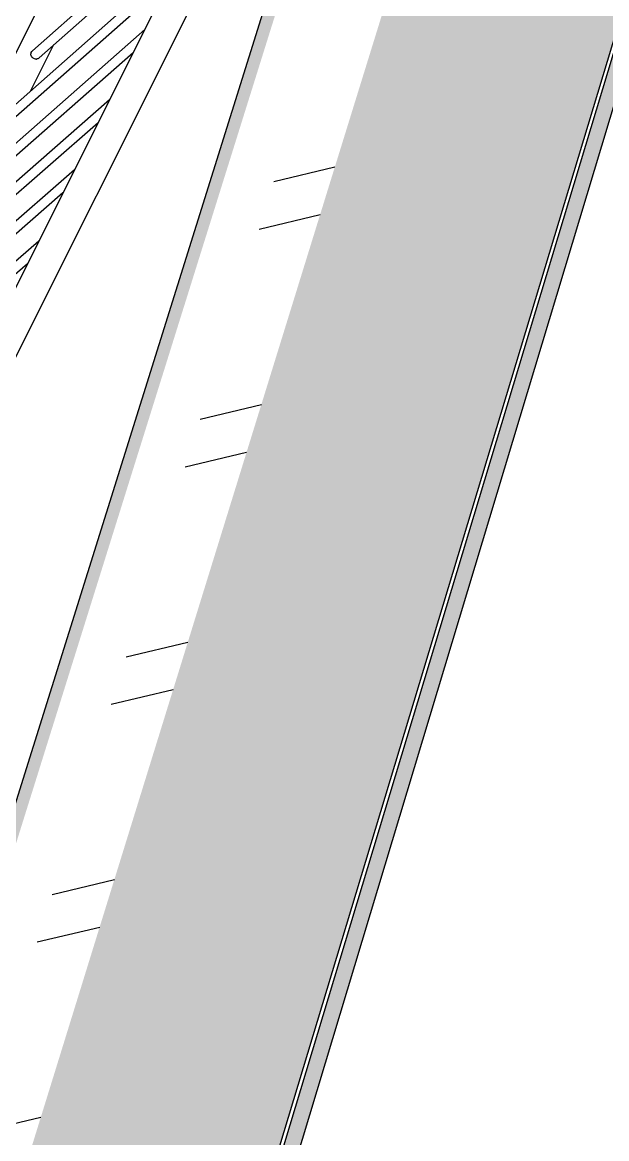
# Model space of a CAD drawing. Header units: millimetres. Extents: x 13967 to 26400, y -11617 to -3396.
# Drawn here: x 25553 to 25877, y -10038 to -9420 of the extents above; entities that cross this region are included whole.
import ezdxf

# ---------------------------------------------------------------- set-up
doc = ezdxf.new("R2010")
doc.units = ezdxf.units.MM
doc.header["$MEASUREMENT"] = 0
doc.layers.add('NewA-Ee_25_10-M_WallsExternal', color=7, linetype='Continuous')
doc.layers.add('NewA-Ss_25_15_60_05-M_BalustradeAndGuardingSystems', color=7, linetype='Continuous')

# ---------------------------------------------------------------- blocks, each defined once
blk = doc.blocks.new('Section Elem_2_1', base_point=(20019.04, -7720.32))
at = {"layer": 'NewA-Ee_25_10-M_WallsExternal', "linetype": 'Continuous'}
h = blk.add_hatch(dxfattribs=at)
h.set_pattern_fill('Render_0001', color=256, style=0, pattern_type=2)
h.set_pattern_definition([(13.50157, (20034.268, -7669.814), (-16.60358, 25.8299), [0, -18.02982, 0, -27.04473]), (98.57907, (20101.68, -7700.48), (-30.85043, 5.19359), [0, -12.89367, 0, -22.27089])])
h.paths.add_polyline_path([(26390.89, -7746.39), (25569.62, -10467.41), (25577.81, -10471.47), (26398.03, -7749.35)])
h = blk.add_hatch(dxfattribs=at)
h.set_pattern_fill('Structural_Concrete_0001', color=256, style=0, pattern_type=2)
h.set_pattern_definition([(335.5111, (20019.04, -7720.32), (27.5661, 89.8034), [12.6564, -63.282]), (335.5111, (20067.37, -7691.16), (27.5661, 89.8034), [12.6564, -63.282]), (31.1038, (20019.04, -7720.32), (-89.8776, 92.1183), [9.4088, -47.0439]), (31.1038, (20088.14, -7751.8), (-89.8776, 92.1183), [9.4088, -47.0439]), (108.9073, (20030.55, -7725.57), (-117.4438, 2.315), [10.6832, -53.4159]), (108.9073, (20099.66, -7757.05), (-117.4438, 2.315), [10.6832, -53.4159]), (335.5111, (20021.688, -7711.683), (5.305104, 17.28268), [0, -25.31281, 0, -37.969216]), (13.47336, (20033.206, -7716.93), (-12.537434, 19.640076), [0, -15.455344, 0, -25.758906])])
h.paths.add_polyline_path([(25479.94, -10296.49), (25448.63, -10397.65), (25570.25, -10457.96), (26366.17, -7821.96), (26259.51, -7777.5), (26254.06, -7795.12)])
h = blk.add_hatch(dxfattribs=at)
h.set_pattern_fill('Insulation_0001', color=256, style=0, pattern_type=2)
h.set_pattern_definition([(13.4264, (20019.04, -7720.32), (-67.4042, 105.7122), []), (13.4264, (20005.55, -7699.18), (-67.4042, 105.7122), [])])
h.paths.add_polyline_path([(25458.98, -10259.02), (25451.65, -10282.56), (25479.94, -10296.49), (26254.06, -7795.12), (26229.1, -7784.7), (26224.15, -7800.61)])
h = blk.add_hatch(dxfattribs=at)
h.set_pattern_fill('Plaster_0001', color=256, style=0, pattern_type=2)
h.set_pattern_definition([(335.569, (20019.036, -7720.324), (7.73549, 24.71014), [0, -20.93888]), (335.569, (20032.436, -7712.3), (7.73549, 24.71014), [0, -20.93888])])
h.paths.add_polyline_path([(25433.58, -10222.12), (25440.14, -10225.35), (26200.36, -7795.31), (26194.55, -7792.88)])
for p, q in [((26390.89, -7746.39), (25571.69, -10460.55)), ((26398.03, -7749.35), (25577.81, -10471.47)), ((26366.17, -7821.96), (25570.25, -10457.96)), ((25862, -8854.46), (25435.29, -10216.67))]:
    blk.add_line(p, q, dxfattribs=at)
blk = doc.blocks.new('Section Elem_108_1', base_point=(20019.04, -7720.32))
at = {"layer": 'NewA-Ss_25_15_60_05-M_BalustradeAndGuardingSystems', "linetype": 'Continuous'}
for p, q in [((25812.85, -8911.87), (25282.73, -9969.77)), ((25702.76, -9261.29), (25409.04, -9847.3)), ((25424.11, -9855.74), (25716.5, -9272.41)), ((25660.29, -9346.02), (25558.83, -9436.07)), ((25653.76, -9359.06), (25562.54, -9439.9)), ((25640.83, -9384.85), (25539.72, -9474.19)), ((25634.33, -9397.82), (25543.43, -9478.03)), ((25621.07, -9424.27), (25520.33, -9512.9)), ((25558.05, -9457.99), (25570.79, -9432.58)), ((25614.61, -9437.17), (25524.03, -9516.73)), ((25557.98, -9437.76), (25558.07, -9437.31)), ((25557.99, -9438.21), (25557.98, -9437.76)), ((25558.09, -9438.65), (25557.99, -9438.21)), ((25558.07, -9437.31), (25558.24, -9436.86)), ((25558.27, -9439.06), (25558.09, -9438.65)), ((25558.24, -9436.86), (25558.5, -9436.44)), ((25558.27, -9439.06), (25558.48, -9439.34)), ((25558.5, -9436.44), (25558.83, -9436.07)), ((25558.83, -9436.07), (25558.94, -9435.98)), ((25558.54, -9439.43), (25558.48, -9439.34)), ((25558.84, -9439.78), (25558.54, -9439.43)), ((25559.21, -9440.07), (25558.84, -9439.78)), ((25559.64, -9440.29), (25559.21, -9440.07)), ((25560.06, -9440.46), (25559.64, -9440.29)), ((25560.5, -9440.56), (25560.06, -9440.46)), ((25560.96, -9440.57), (25560.5, -9440.56)), ((25560.96, -9440.57), (25561.07, -9440.55)), ((25561.39, -9440.52), (25561.07, -9440.55)), ((25561.8, -9440.39), (25561.39, -9440.52)), ((25562.19, -9440.18), (25561.8, -9440.39)), ((25562.54, -9439.9), (25562.19, -9440.18)), ((25562.56, -9439.87), (25562.54, -9439.9)), ((25601.61, -9463.09), (25501.23, -9551.01)), ((25595.18, -9475.92), (25504.93, -9554.85)), ((25582.16, -9501.9), (25482.13, -9589.12)), ((25575.76, -9514.67), (25485.82, -9592.97)), ((25562.41, -9541.31), (25462.74, -9627.81)), ((25556.05, -9554), (25466.43, -9631.67))]:
    blk.add_line(p, q, dxfattribs=at)

msp = doc.modelspace()

# ---------------------------------------------------------------- block references
at = {"layer": 'NewA-Ee_25_10-M_WallsExternal', "lineweight": 0}
msp.add_blockref('Section Elem_2_1', (20019.04, -7720.32), dxfattribs=at)
at = {"layer": 'NewA-Ss_25_15_60_05-M_BalustradeAndGuardingSystems', "lineweight": 0}
msp.add_blockref('Section Elem_108_1', (20019.04, -7720.32), dxfattribs=at)

doc.saveas('drawing.dxf')
